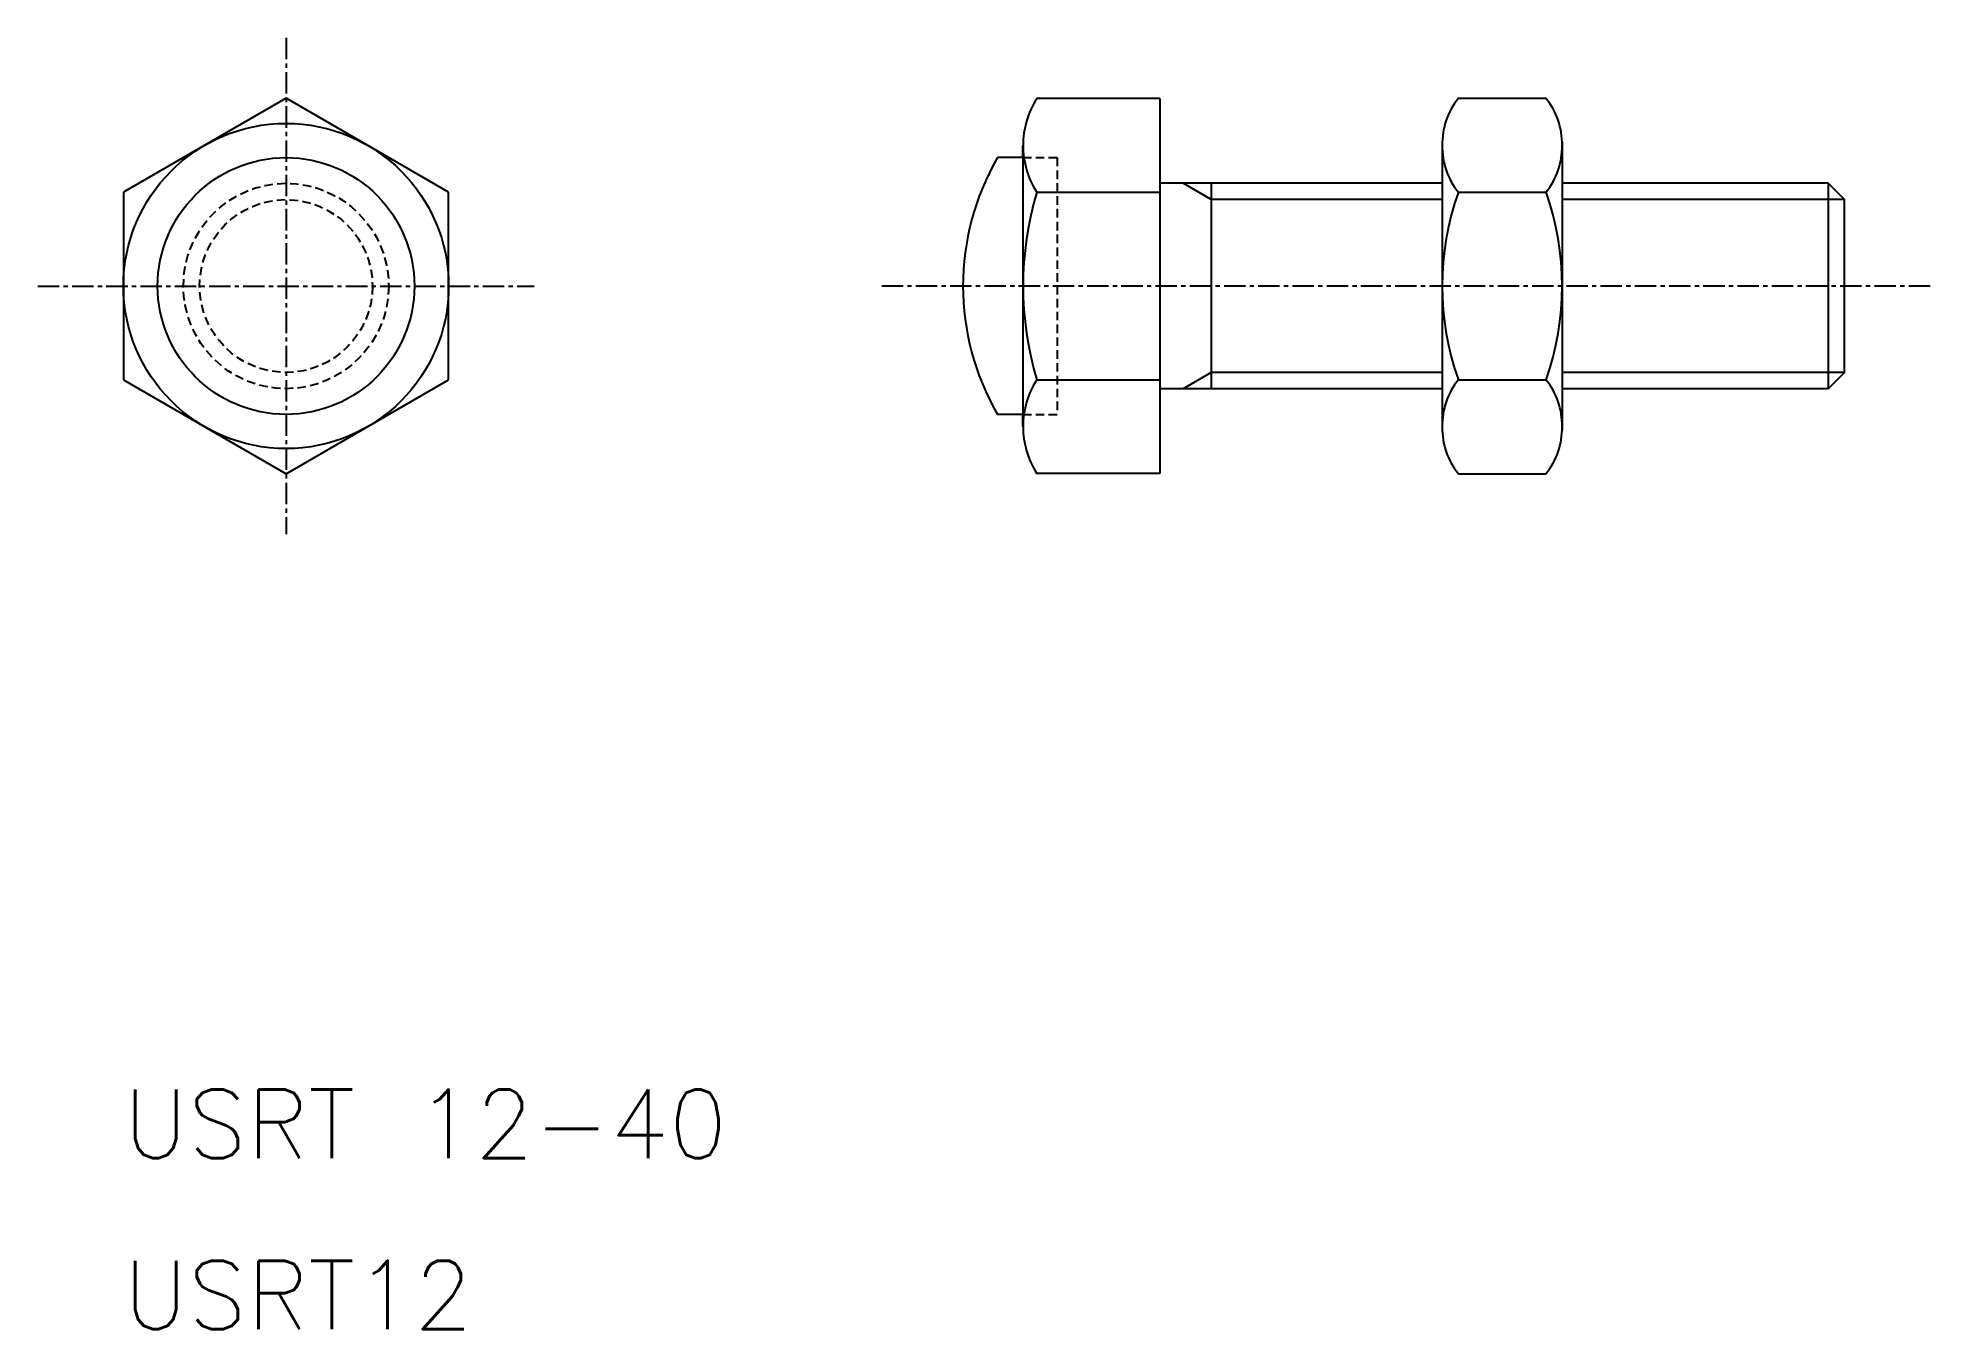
# Model space of a CAD drawing. Extents: x 10 to 120, y -11 to 64.
import ezdxf

# ---------------------------------------------------------------- set-up
doc = ezdxf.new("R2010")
doc.units = 0
doc.linetypes.add('CENTER', pattern=[2, 1.25, -0.25, 0.25, -0.25])
doc.linetypes.add('DASHED', pattern=[0.75, 0.5, -0.25])
doc.layers.get('0').update_dxf_attribs({"linetype": 'CONTINUOUS'})
doc.layers.add('CENTER', color=1, linetype='CENTER')
doc.styles.get("Standard").update_dxf_attribs({"font": 'txt.shx'})

msp = doc.modelspace()

# ---------------------------------------------------------------- linework, layer by layer
for p, q in [((24, 60.97), (14.5, 55.48)), ((33.5, 55.48), (24, 60.97)), ((75.05, 60.95), (67.85, 60.95)), ((75.05, 60.95), (75.05, 56)), ((92.49, 60.97), (97.61, 60.97)), ((67.05, 57.5), (65.56, 57.5)), ((67.05, 57.5), (67.05, 58.21)), ((67.05, 57.5), (67.05, 42.5)), ((91.55, 58.43), (91.55, 55.48)), ((98.55, 58.43), (98.55, 55.48)), ((14.5, 55.48), (14.5, 44.52)), ((33.5, 44.52), (33.5, 55.48)), ((67.85, 55.48), (75.05, 55.48)), ((75.05, 56), (75.05, 44)), ((78.05, 56), (75.05, 56)), ((78.05, 56), (78.05, 44)), ((91.55, 56), (78.05, 56)), ((91.55, 55.48), (91.55, 44.52)), ((92.49, 55.48), (97.61, 55.48)), ((114.1, 56), (98.55, 56)), ((98.55, 55.48), (98.55, 44.52)), ((114.1, 56), (114.1, 44)), ((115.05, 55.05), (114.1, 56)), ((115.05, 44.95), (115.05, 55.05)), ((14.5, 44.52), (24, 39.03)), ((24, 39.03), (33.5, 44.52)), ((67.85, 44.52), (75.05, 44.52)), ((91.55, 44.52), (91.55, 41.57)), ((92.49, 44.52), (97.61, 44.52)), ((98.55, 44.52), (98.55, 41.57)), ((115.05, 44.95), (114.1, 44)), ((78.05, 44), (75.05, 44)), ((75.05, 44), (75.05, 39.05)), ((91.55, 44), (78.05, 44)), ((114.1, 44), (98.55, 44)), ((67.05, 42.5), (65.56, 42.5)), ((67.05, 41.79), (67.05, 42.5)), ((75.05, 39.05), (67.85, 39.05)), ((92.49, 39.03), (97.61, 39.03))]:
    msp.add_line(p, q)
at = {"color": 3, "linetype": 'DASHED'}
for p, q in [((67.05, 57.5), (69.05, 57.5)), ((69.05, 57.5), (69.05, 42.5)), ((67.05, 42.5), (69.05, 42.5))]:
    msp.add_line(p, q, dxfattribs=at)
at = {"color": 3}
for p, q in [((78.05, 55.05), (76.41, 56)), ((91.55, 55.05), (78.05, 55.05)), ((115.05, 55.05), (98.55, 55.05)), ((78.05, 44.95), (76.41, 44)), ((91.55, 44.95), (78.05, 44.95)), ((115.05, 44.95), (98.55, 44.95))]:
    msp.add_line(p, q, dxfattribs=at)
for radius in [9.5, 7.5]:
    msp.add_circle((24, 50), radius)
at = {"color": 3, "linetype": 'DASHED'}
for radius in [6, 5.05]:
    msp.add_circle((24, 50), radius, dxfattribs=at)
for centre, radius, start, end in [((72.14, 58.21), 5.08, 147.4193, 180), ((95.72, 58.33), 4.17, 140.7363, 181.411), ((94.38, 58.33), 4.17, 358.589, 39.2637), ((78.55, 50), 15, 150, 210), ((72.14, 58.21), 5.08, 180, 212.5807), ((95.72, 58.12), 4.17, 178.589, 219.2637), ((94.38, 58.12), 4.17, 320.7363, 1.411), ((86.19, 50), 19.13, 163.3737, 196.6263), ((108.02, 50), 16.47, 160.543, 199.457), ((82.09, 50), 16.47, 340.543, 19.457), ((72.14, 41.79), 5.08, 147.4193, 180), ((95.72, 41.88), 4.17, 140.7363, 181.411), ((94.38, 41.88), 4.17, 358.589, 39.2637), ((72.14, 41.79), 5.08, 180, 212.5807), ((95.72, 41.67), 4.17, 178.589, 219.2637), ((94.38, 41.67), 4.17, 320.7363, 1.411)]:
    msp.add_arc(centre, radius, start, end)
at = {"layer": 'CENTER', "color": 1, "linetype": 'CENTER'}
for p, q in [((24, 64.5), (24, 35.5)), ((9.5, 50), (38.5, 50)), ((120.05, 50), (58.55, 50))]:
    msp.add_line(p, q, dxfattribs=at)

# ---------------------------------------------------------------- texts
at = {"color": 7, "linetype": 'CONTINUOUS'}
for s, p in [('USRT 12-40', (14.5, -0.95)), ('USRT12', (14.5, -10.95))]:
    msp.add_text(s, height=4, dxfattribs=at).set_placement(p)

doc.saveas('drawing.dxf')
